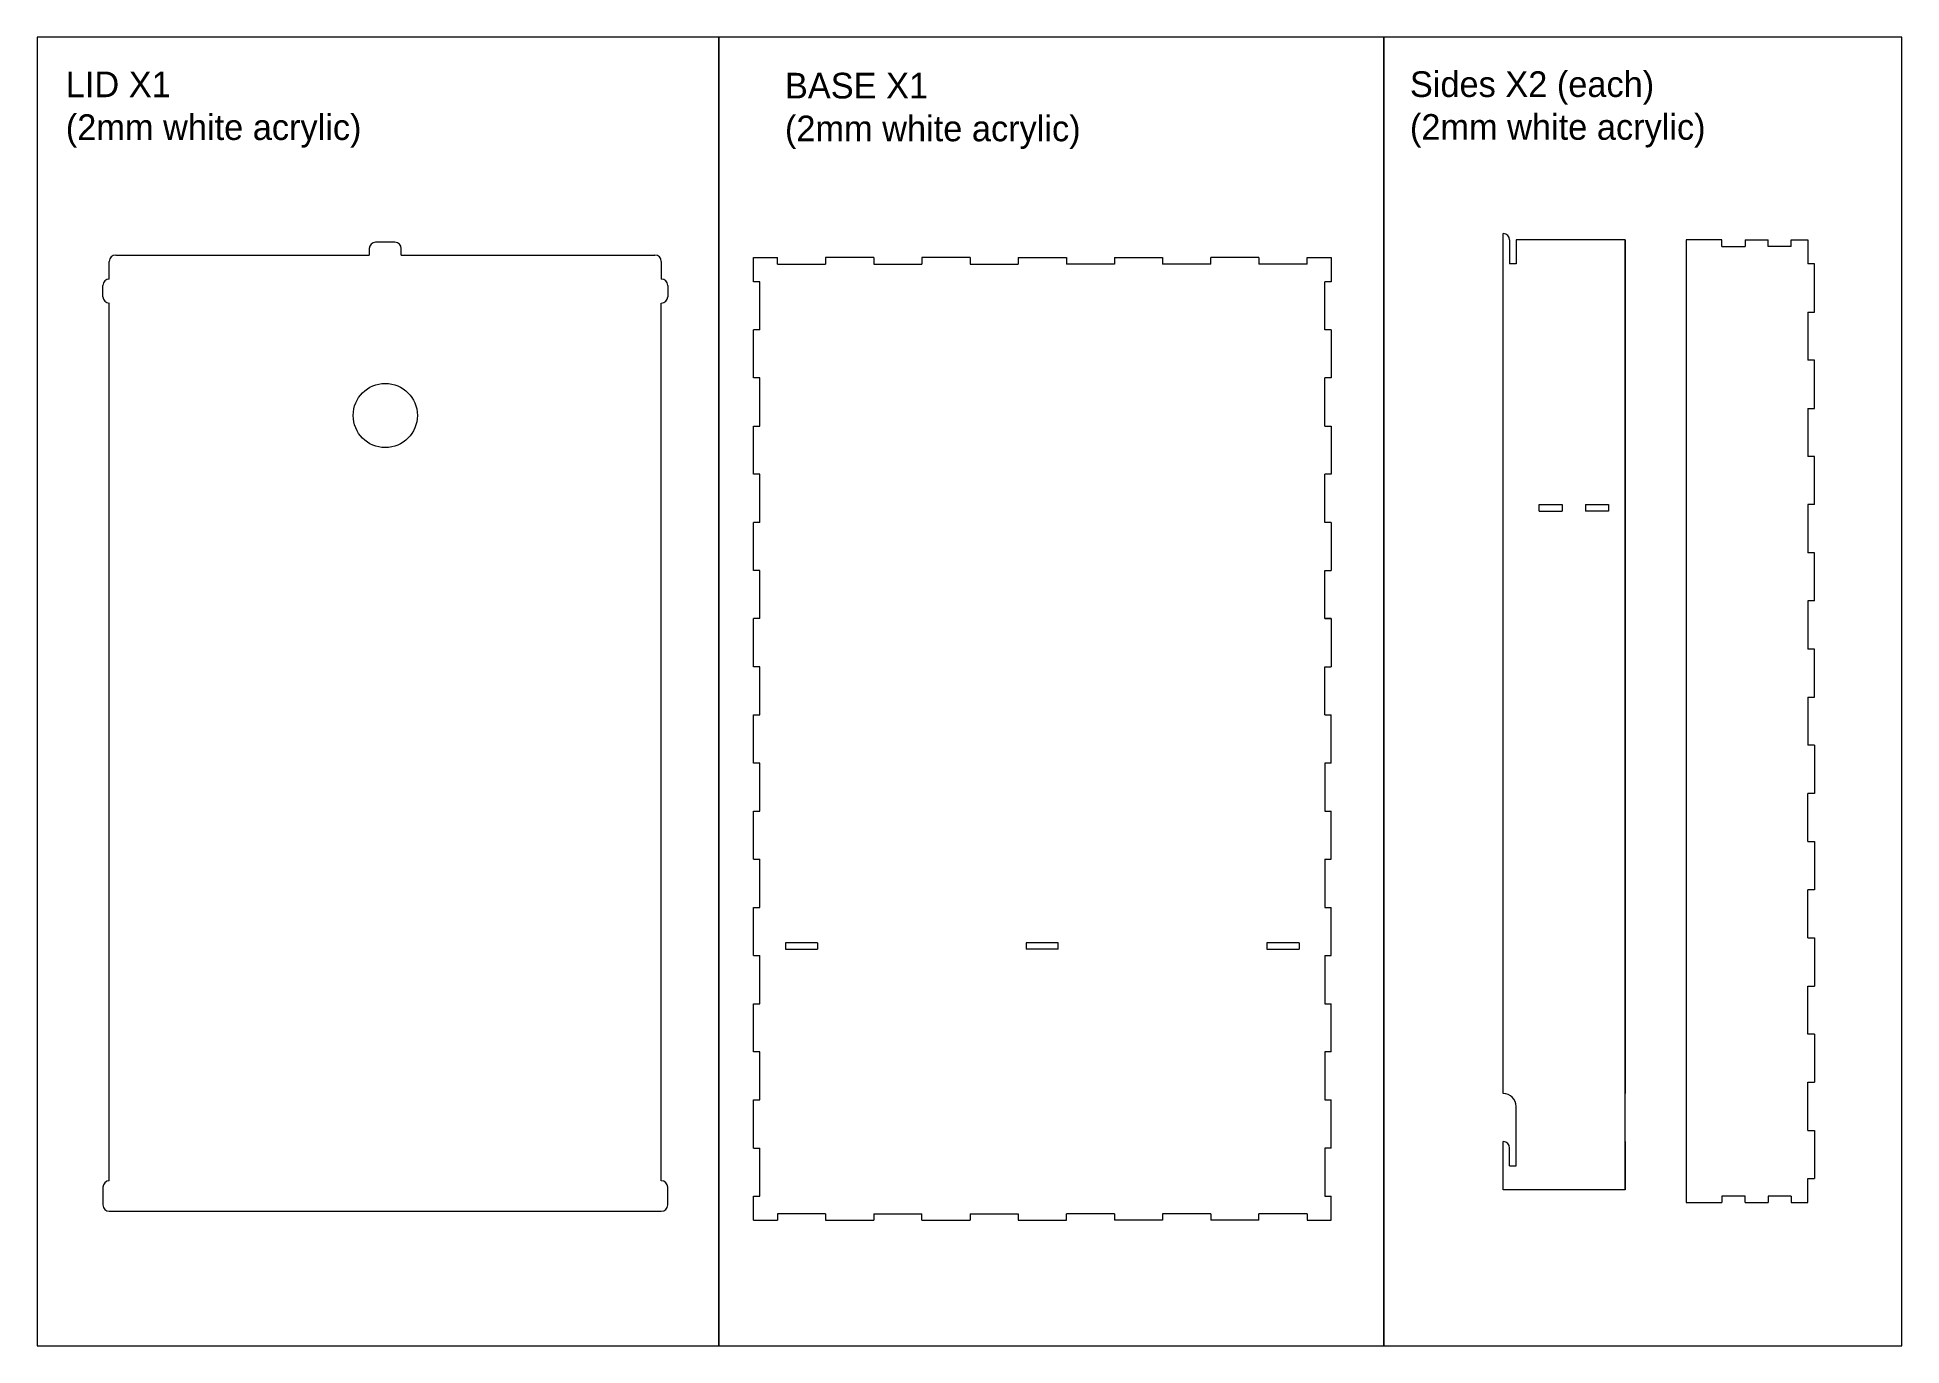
# Paper-space layout '2mm Acrylic' of a CAD drawing. Header units: inches, sheet in millimetres. Extents: x 0 to 291, y 0 to 204.
# The model-space entities are those that its viewports show. They can reach past a viewport. Long polylines and large blocks are cut down to what shows.
import ezdxf

# ---------------------------------------------------------------- set-up
doc = ezdxf.new("R2010")
doc.units = ezdxf.units.IN
doc.header["$MEASUREMENT"] = 0
doc.layers.add('Layer 1', color=7, linetype='Continuous')

msp = doc.modelspace()

# ---------------------------------------------------------------- linework, layer by layer
at = {"layer": 'Layer 1', "color": 7, "lineweight": 9}
for points in [[(2005.01, -341.77), (2084.01, -341.77)], [(2084.01, -339.77), (2084.01, -341.77)], [(2092.01, -337.77), (2086.01, -337.77)], [(2094.01, -341.77), (2094.01, -339.77)], [(2094.01, -341.77), (2173.01, -341.77)], [(2003.01, -349.27), (2003.01, -343.77)], [(2175.01, -343.77), (2175.01, -349.27)], [(2414.16, -612.23), (2414.16, -344.23)], [(2416.16, -346.23), (2416.16, -353.73)], [(2418.16, -346.23), (2418.16, -353.73)], [(2452.16, -346.23), (2418.16, -346.23)], [(2452.16, -642.23), (2452.16, -346.23)], [(2452.16, -346.23), (2452.16, -612.23)], [(2471.11, -346.23), (2471.11, -646.23)], [(2471.11, -346.23), (2471.11, -646.23)], [(2482.31, -346.23), (2471.11, -346.23)], [(2482.31, -348.23), (2482.31, -346.23)], [(2482.31, -348.23), (2489.51, -348.23)], [(2489.51, -346.23), (2489.51, -348.23)], [(2489.51, -346.23), (2496.71, -346.23)], [(2496.71, -348.23), (2496.71, -346.23)], [(2503.91, -348.23), (2496.71, -348.23)], [(2503.91, -348.23), (2503.91, -346.23)], [(2503.91, -346.23), (2509.11, -346.23)], [(2509.11, -346.23), (2509.11, -353.73)], [(2001.01, -354.77), (2001.01, -351.27)], [(2177.01, -351.27), (2177.01, -354.77)], [(2418.16, -353.73), (2416.16, -353.73)], [(2511.11, -353.73), (2509.11, -353.73)], [(2511.11, -368.73), (2511.11, -353.73)], [(1768.61, -359.24), (1776.11, -359.24)], [(1768.61, -366.74), (1768.61, -359.24)], [(1776.11, -361.24), (1776.11, -359.24)], [(1791.11, -359.24), (1791.11, -361.24)], [(1806.11, -359.24), (1791.11, -359.24)], [(1806.11, -359.24), (1806.11, -361.24)], [(1821.11, -359.24), (1821.11, -361.24)], [(1836.11, -359.24), (1821.11, -359.24)], [(1836.11, -359.24), (1836.11, -361.24)], [(1851.11, -359.24), (1866.11, -359.24)], [(1851.11, -359.24), (1851.11, -361.24)], [(1866.11, -359.24), (1866.11, -361.24)], [(1881.11, -359.24), (1896.11, -359.24)], [(1881.11, -359.24), (1881.11, -361.24)], [(1896.11, -359.24), (1896.11, -361.24)], [(1926.11, -359.24), (1911.11, -359.24)], [(1911.11, -361.24), (1911.11, -359.24)], [(1926.11, -359.24), (1926.11, -361.24)], [(1941.11, -359.24), (1948.61, -359.24)], [(1941.11, -361.24), (1941.11, -359.24)], [(1948.61, -359.24), (1948.61, -366.74)], [(2003.01, -630.27), (2003.01, -356.77)], [(2175.01, -630.27), (2175.01, -356.77)], [(1776.11, -361.24), (1791.11, -361.24)], [(1806.11, -361.24), (1821.11, -361.24)], [(1836.11, -361.24), (1851.11, -361.24)], [(1881.11, -361.24), (1866.11, -361.24)], [(1911.11, -361.24), (1896.11, -361.24)], [(1941.11, -361.24), (1926.11, -361.24)], [(1770.61, -366.74), (1768.61, -366.74)], [(1770.61, -381.74), (1770.61, -366.74)], [(1948.61, -366.74), (1946.61, -366.74)], [(1946.61, -381.74), (1946.61, -366.74)], [(2509.11, -368.73), (2509.11, -383.73)], [(2509.11, -368.73), (2511.11, -368.73)], [(1768.61, -396.74), (1768.61, -381.74)], [(1770.61, -381.74), (1768.61, -381.74)], [(1948.61, -381.74), (1946.61, -381.74)], [(1948.61, -381.74), (1948.61, -396.74)], [(2511.11, -383.73), (2509.11, -383.73)], [(2511.11, -398.73), (2511.11, -383.73)], [(1770.61, -396.74), (1768.61, -396.74)], [(1770.61, -411.74), (1770.61, -396.74)], [(1948.61, -396.74), (1946.61, -396.74)], [(1946.61, -411.74), (1946.61, -396.74)], [(2509.11, -398.73), (2509.11, -413.73)], [(2509.11, -398.73), (2511.11, -398.73)], [(1768.61, -426.74), (1768.61, -411.74)], [(1768.61, -411.74), (1770.61, -411.74)], [(1946.61, -411.74), (1948.61, -411.74)], [(1948.61, -411.74), (1948.61, -426.74)], [(2511.11, -413.73), (2509.11, -413.73)], [(2511.11, -428.73), (2511.11, -413.73)], [(1770.61, -426.74), (1768.61, -426.74)], [(1770.61, -441.74), (1770.61, -426.74)], [(1948.61, -426.74), (1946.61, -426.74)], [(1946.61, -441.74), (1946.61, -426.74)], [(2425.36, -430.73), (2425.36, -428.73)], [(2425.36, -428.73), (2432.56, -428.73)], [(2432.56, -428.73), (2432.56, -430.73)], [(2439.76, -428.73), (2439.76, -430.73)], [(2439.76, -428.73), (2446.96, -428.73)], [(2446.96, -428.73), (2446.96, -430.73)], [(2509.11, -428.73), (2509.11, -443.73)], [(2511.11, -428.73), (2509.11, -428.73)], [(2425.36, -430.73), (2432.56, -430.73)], [(2446.96, -430.73), (2439.76, -430.73)], [(1768.61, -456.74), (1768.61, -441.74)], [(1770.61, -441.74), (1768.61, -441.74)], [(1948.61, -441.74), (1946.61, -441.74)], [(1948.61, -441.74), (1948.61, -456.74)], [(2511.11, -443.73), (2509.11, -443.73)], [(2511.11, -458.73), (2511.11, -443.73)], [(1770.61, -456.74), (1768.61, -456.74)], [(1770.61, -471.74), (1770.61, -456.74)], [(1946.61, -456.74), (1948.61, -456.74)], [(1946.61, -471.74), (1946.61, -456.74)], [(2509.11, -458.73), (2509.11, -473.73)], [(2511.11, -458.73), (2509.11, -458.73)], [(1768.61, -486.74), (1768.61, -471.74)], [(1770.61, -471.74), (1768.61, -471.74)], [(1946.61, -471.74), (1948.61, -471.74)], [(1948.61, -471.74), (1946.61, -471.74)], [(1948.61, -471.74), (1948.61, -486.74)], [(2511.11, -473.73), (2509.11, -473.73)], [(2511.11, -488.73), (2511.11, -473.73)], [(1770.61, -486.74), (1768.61, -486.74)], [(1770.61, -501.74), (1770.61, -486.74)], [(1946.61, -486.74), (1948.61, -486.74)], [(1946.61, -501.74), (1946.61, -486.74)], [(2509.11, -488.73), (2509.11, -503.73)], [(2509.11, -488.73), (2511.11, -488.73)], [(1768.61, -516.74), (1768.61, -501.74)], [(1768.61, -501.74), (1770.61, -501.74)], [(1946.61, -501.74), (1948.61, -501.74)], [(1948.61, -516.74), (1948.61, -501.74)], [(2511.11, -503.73), (2509.11, -503.73)], [(2511.11, -503.73), (2511.11, -518.73)], [(1770.61, -516.74), (1768.61, -516.74)], [(1770.61, -531.74), (1770.61, -516.74)], [(1946.61, -516.74), (1946.61, -531.74)], [(1948.61, -516.74), (1946.61, -516.74)], [(2511.11, -518.73), (2509.11, -518.73)], [(2509.11, -533.73), (2509.11, -518.73)], [(1768.61, -531.74), (1770.61, -531.74)], [(1768.61, -546.74), (1768.61, -531.74)], [(1946.61, -531.74), (1948.61, -531.74)], [(1948.61, -546.74), (1948.61, -531.74)], [(2509.11, -533.73), (2511.11, -533.73)], [(2511.11, -533.73), (2511.11, -548.73)], [(1768.61, -546.74), (1770.61, -546.74)], [(1770.61, -561.74), (1770.61, -546.74)], [(1946.61, -546.74), (1946.61, -561.74)], [(1946.61, -546.74), (1948.61, -546.74)], [(2511.11, -548.73), (2509.11, -548.73)], [(2509.11, -563.73), (2509.11, -548.73)], [(1768.61, -561.74), (1770.61, -561.74)], [(1768.61, -576.74), (1768.61, -561.74)], [(1946.61, -561.74), (1948.61, -561.74)], [(1948.61, -576.74), (1948.61, -561.74)], [(2509.11, -563.73), (2511.11, -563.73)], [(2511.11, -563.73), (2511.11, -578.73)], [(1778.61, -572.74), (1778.61, -574.74)], [(1788.61, -572.74), (1778.61, -572.74)], [(1778.61, -574.74), (1788.61, -574.74)], [(1788.61, -572.74), (1788.61, -574.74)], [(1853.61, -572.74), (1853.61, -574.74)], [(1863.61, -572.74), (1853.61, -572.74)], [(1863.61, -574.74), (1853.61, -574.74)], [(1863.61, -574.74), (1863.61, -572.74)], [(1938.61, -572.74), (1928.61, -572.74)], [(1928.61, -572.74), (1928.61, -574.74)], [(1928.61, -574.74), (1938.61, -574.74)], [(1938.61, -572.74), (1938.61, -574.74)], [(1768.61, -576.74), (1770.61, -576.74)], [(1770.61, -591.74), (1770.61, -576.74)], [(1946.61, -576.74), (1946.61, -591.74)], [(1946.61, -576.74), (1948.61, -576.74)], [(2509.11, -578.73), (2511.11, -578.73)], [(2509.11, -593.73), (2509.11, -578.73)], [(1768.61, -591.74), (1770.61, -591.74)], [(1768.61, -606.74), (1768.61, -591.74)], [(1946.61, -591.74), (1948.61, -591.74)], [(1948.61, -606.74), (1948.61, -591.74)], [(2511.11, -593.73), (2509.11, -593.73)], [(2511.11, -593.73), (2511.11, -608.73)], [(1770.61, -606.74), (1768.61, -606.74)], [(1770.61, -621.74), (1770.61, -606.74)], [(1946.61, -606.74), (1946.61, -621.74)], [(1948.61, -606.74), (1946.61, -606.74)], [(2509.11, -608.73), (2511.11, -608.73)], [(2509.11, -623.73), (2509.11, -608.73)], [(2418.16, -634.73), (2418.16, -616.23)], [(1768.61, -621.74), (1770.61, -621.74)], [(1768.61, -636.74), (1768.61, -621.74)], [(1946.61, -621.74), (1948.61, -621.74)], [(1948.61, -636.74), (1948.61, -621.74)], [(2414.16, -642.23), (2414.16, -627.23)], [(2452.16, -627.23), (2452.16, -642.23)], [(2509.11, -623.73), (2511.11, -623.73)], [(2511.11, -623.73), (2511.11, -638.73)], [(2001.01, -632.27), (2001.01, -637.77)], [(2177.01, -637.77), (2177.01, -632.27)], [(2416.16, -634.73), (2416.16, -629.23)], [(1768.61, -636.74), (1770.61, -636.74)], [(1770.61, -651.74), (1770.61, -636.74)], [(1946.61, -636.74), (1946.61, -651.74)], [(1948.61, -636.74), (1946.61, -636.74)], [(2416.16, -634.73), (2418.16, -634.73)], [(2509.11, -638.73), (2511.11, -638.73)], [(2509.11, -646.23), (2509.11, -638.73)], [(2003.01, -639.77), (2175.01, -639.77)], [(2452.16, -642.23), (2414.16, -642.23)], [(2489.51, -644.23), (2482.31, -644.23)], [(2482.31, -644.23), (2482.31, -646.23)], [(2489.51, -646.23), (2489.51, -644.23)], [(2503.91, -644.23), (2496.71, -644.23)], [(2496.71, -644.23), (2496.71, -646.23)], [(2503.91, -644.23), (2503.91, -646.23)], [(2471.11, -646.23), (2482.31, -646.23)], [(2489.51, -646.23), (2496.71, -646.23)], [(2503.91, -646.23), (2509.11, -646.23)], [(1768.61, -651.74), (1770.61, -651.74)], [(1768.61, -659.24), (1768.61, -651.74)], [(1946.61, -651.74), (1948.61, -651.74)], [(1948.61, -659.24), (1948.61, -651.74)], [(1768.61, -659.24), (1776.11, -659.24)], [(1791.11, -657.24), (1776.11, -657.24)], [(1776.11, -657.24), (1776.11, -659.24)], [(1791.11, -657.24), (1791.11, -659.24)], [(1791.11, -659.24), (1806.11, -659.24)], [(1806.11, -657.24), (1821.11, -657.24)], [(1806.11, -657.24), (1806.11, -659.24)], [(1821.11, -659.24), (1821.11, -657.24)], [(1821.11, -659.24), (1836.11, -659.24)], [(1836.11, -657.24), (1851.11, -657.24)], [(1836.11, -657.24), (1836.11, -659.24)], [(1851.11, -657.24), (1851.11, -659.24)], [(1851.11, -659.24), (1866.11, -659.24)], [(1881.11, -657.24), (1866.11, -657.24)], [(1866.11, -659.24), (1866.11, -657.24)], [(1881.11, -657.24), (1881.11, -659.24)], [(1896.11, -659.24), (1881.11, -659.24)], [(1896.11, -657.24), (1896.11, -659.24)], [(1911.11, -657.24), (1896.11, -657.24)], [(1911.11, -657.24), (1911.11, -659.24)], [(1926.11, -659.24), (1911.11, -659.24)], [(1926.11, -659.24), (1926.11, -657.24)], [(1941.11, -657.24), (1926.11, -657.24)], [(1941.11, -657.24), (1941.11, -659.24)], [(1941.11, -659.24), (1948.61, -659.24)]]:
    msp.add_lwpolyline(points, dxfattribs=at)
for points in [[(2005.01, -341.77), (2003.9, -341.77), (2003.01, -342.67), (2003.01, -343.77)], [(2086.01, -337.77), (2084.9, -337.77), (2084.01, -338.67), (2084.01, -339.77)], [(2094.01, -339.77), (2094.01, -338.67), (2093.11, -337.77), (2092.01, -337.77)], [(2175.01, -343.77), (2175.01, -342.67), (2174.11, -341.77), (2173.01, -341.77)], [(2416.16, -346.23), (2416.16, -345.13), (2415.26, -344.23), (2414.16, -344.23)], [(2003.01, -349.27), (2001.9, -349.27), (2001.01, -350.17), (2001.01, -351.27)], [(2177.01, -351.27), (2177.01, -350.17), (2176.11, -349.27), (2175.01, -349.27)], [(2001.01, -354.77), (2001.01, -355.88), (2001.9, -356.77), (2003.01, -356.77)], [(2175.01, -356.77), (2176.11, -356.77), (2177.01, -355.88), (2177.01, -354.77)], [(2418.16, -616.23), (2418.16, -614.03), (2416.37, -612.23), (2414.16, -612.23)], [(2416.16, -629.23), (2416.16, -628.13), (2415.26, -627.23), (2414.16, -627.23)], [(2003.01, -630.27), (2001.9, -630.27), (2001.01, -631.17), (2001.01, -632.27)], [(2177.01, -632.27), (2177.01, -631.17), (2176.11, -630.27), (2175.01, -630.27)], [(2001.01, -637.77), (2001.01, -638.88), (2001.9, -639.77), (2003.01, -639.77)], [(2175.01, -639.77), (2176.11, -639.77), (2177.01, -638.88), (2177.01, -637.77)]]:
    msp.add_open_spline(points, degree=3, dxfattribs=at)
msp.add_open_spline([(2089.01, -401.77), (2094.53, -401.77), (2099.01, -397.3), (2099.01, -391.77), (2099.01, -386.25), (2094.53, -381.77), (2089.01, -381.77), (2083.49, -381.77), (2079.01, -386.25), (2079.01, -391.77), (2079.01, -397.3), (2083.49, -401.77), (2089.01, -401.77)], degree=3, knots=[0, 0, 0, 0, 1, 1, 1, 2, 2, 2, 3, 3, 3, 4, 4, 4, 4], dxfattribs=at)

psp = doc.layouts.new('2mm Acrylic')

# ---------------------------------------------------------------- texts
at = {"char_height": 4, "attachment_point": 1}
for s, insert in [('LID X1 \\P(2mm white acrylic)', (4.79, 198.31)), ('BASE X1 \\P(2mm white acrylic)', (116.82, 198.11)), ('Sides X2 (each)\\P(2mm white acrylic)', (214.18, 198.34))]:
    psp.add_mtext_dynamic_manual_height_columns(s, width=111.0156, gutter_width=1, heights=[0], dxfattribs=dict(at, insert=insert))

# ---------------------------------------------------------------- viewports
at = {"layer": '0', "view_target_point": (600, -450)}
psp.add_viewport(center=(53.43, 101.71), size=(106.17, 203.872), view_center_point=(1486.75, -27.79), view_height=407.745, dxfattribs=at)
for center, size, view_center_point, status in [((158.32, 101.71), (103.6, 203.872), (1261.43, -44.44), 3), ((250.46, 101.71), (80.68, 203.872), (1857.64, -36.95), 4)]:
    psp.add_viewport(center=center, size=size, view_center_point=view_center_point, view_height=407.745, status=status, dxfattribs=at)

doc.saveas('drawing.dxf')
